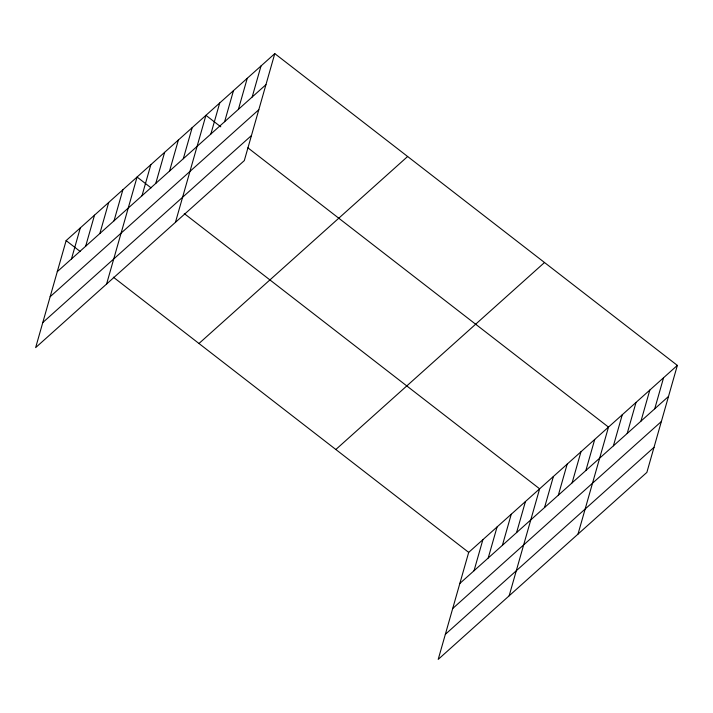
<?xml version="1.0" encoding="UTF-8"?>
<svg xmlns="http://www.w3.org/2000/svg" width="713" height="713" viewBox="0 0 713 713"><rect width="100%" height="100%" fill="white"/><g stroke="black" fill="none" stroke-linecap="round" stroke-linejoin="round"><path stroke-width="1.07" d="M274.79 53.618L66.131 240.602L35.65 347.605L244.309 160.612L274.79 53.618L677.35 365.395L646.869 472.398L438.21 659.382L468.691 552.388L677.35 365.395M71.469 258.953L80.319 227.893M85.658 246.235L94.508 215.174M99.847 233.516L108.697 202.456M114.035 220.807L122.886 189.747M106.593 284.024L137.074 177.029L151.058 187.858M141.994 195.745L150.844 164.685M155.773 183.41L164.614 152.341M169.542 171.067L178.393 140.006M183.312 158.723L192.162 127.663M175.451 222.322L205.932 115.319L220.789 126.825M210.852 134.044L219.702 102.984M224.631 121.7L233.472 90.64M238.4 109.356L247.251 78.296M252.17 97.021L261.02 65.953M474.029 570.739L482.879 539.67M488.218 558.021L497.068 526.96M502.407 545.302L511.257 514.242M516.595 532.584L525.445 501.524M509.153 595.81L539.634 488.815L184.266 213.579M544.554 507.531L553.404 476.471M558.332 495.187L567.174 464.127M572.102 482.853L580.952 451.784M585.872 470.509L594.722 439.449M578.011 534.099L608.492 427.105L247.883 147.814M613.412 445.821L622.262 414.761M627.19 433.486L636.032 402.426M640.96 421.142L649.81 390.082M654.73 408.799L663.58 377.738M57.281 271.662L265.94 84.678M50.142 296.724L258.801 109.731M42.789 322.543L251.448 135.55M198.972 343.497L407.631 156.504M335.841 449.502L544.509 262.509M459.84 583.448L668.5 396.464M452.702 608.51L661.361 421.517M445.349 634.329L654.008 447.336M66.131 240.602L80.114 251.431M113.322 277.161L468.691 552.388"/></g></svg>
